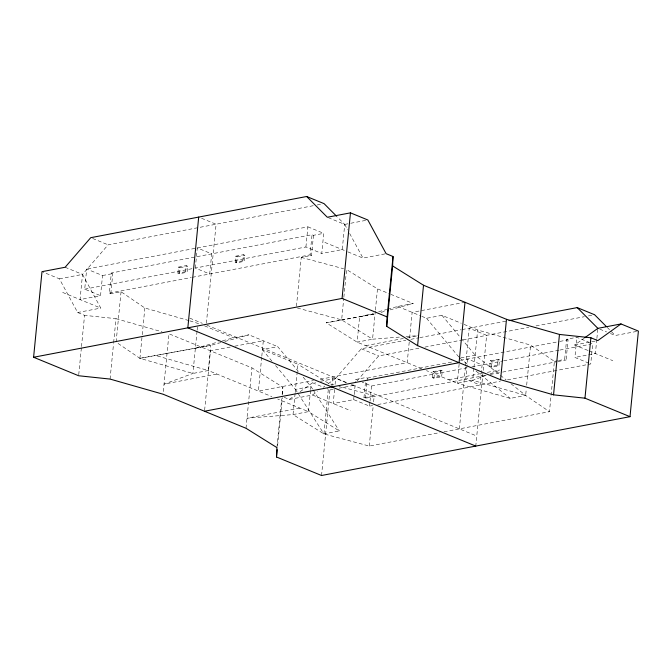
<?xml version="1.0" encoding="UTF-8"?>
<svg xmlns="http://www.w3.org/2000/svg" width="672" height="672" viewBox="0 0 672 672"><rect width="100%" height="100%" fill="white"/><g stroke="black" fill="none" stroke-linecap="round" stroke-linejoin="round"><path stroke-width="0.5" stroke-dasharray="3.36 2.52" d="M282.526 394.506L282.853 387.19L251.933 367.861L168.966 333.791L163.044 394.204M313.228 205.708L108.116 244.826L82.522 274.411L80.052 299.578L100.548 295.672L102.53 275.537L86.688 269.027L84.714 289.17L100.548 295.672M78.742 374.707L81.396 347.626M81.497 346.584L84.563 315.344L77.65 312.505L59.388 278.821L42.958 272.076M188.84 320.561L144.858 308.003L121.052 291.757L110.804 293.714L109.36 293.126L111.334 272.992L312.035 234.713L313.48 235.301L323.728 233.344L321.754 253.478L342.258 249.572L344.719 224.406L337.344 216.989M110.804 293.714L112.778 273.58L111.334 272.992M110.065 379.075L113.543 343.669M113.644 342.628L115.987 318.671L84.563 315.344M121.052 291.757L116.113 342.098L139.919 358.344L192.898 373.464L208.32 370.524L271.891 396.631M220.828 342.586L210.79 345.358L139.919 358.344L142.136 335.748M142.237 334.715L144.858 308.003M177.912 273.134L178.508 267.095L186.22 265.625L187.656 266.213L187.068 272.252L179.357 273.722L177.912 273.134L185.623 271.664L187.068 272.252M179.357 273.722L179.945 267.683L178.508 267.095M185.623 271.664L186.22 265.625M195.317 268.069L197.291 247.934L211.688 253.848L209.714 273.983L195.317 268.069L305.92 246.977L321.754 253.478M197.047 331.178L192.898 373.464L164.035 384.132L216.905 374.052M197.14 330.179L197.635 325.139M204.632 410.197L210.454 350.826L230.79 346.954M235.183 262.214L235.771 256.175L243.482 254.696L244.927 255.293L244.331 261.332L236.62 262.802L235.183 262.214L242.894 260.744L244.331 261.332M236.62 262.802L237.216 256.763L235.771 256.175M242.894 260.744L243.482 254.696M246.011 428.274L251.933 367.861M261.71 357.185L258.384 391.087L313.429 380.587M261.811 356.152L263.323 340.746L234.856 346.172M276.923 447.602L281.728 398.647M282.131 394.481L282.853 387.19M277.628 445.544L282.324 397.639M313.48 235.301L311.506 255.436L301.258 257.393L296.318 307.734L341.645 319.872L372.557 339.2L401.848 336.899M305.92 246.977L307.894 226.842L86.688 269.027M295.1 393.439L293.026 414.582L323.938 433.919L369.264 446.057L439.916 432.583M295.201 392.44L297.965 364.249L262.298 349.6L277.721 346.66L298.301 371.347M311.506 255.436L310.061 254.848L312.035 234.713M310.523 390.499L308.448 411.642L339.368 430.97L323.938 433.919L297.73 392.91M310.624 389.491L310.918 386.476L302.291 376.118M323.938 433.919L328.373 388.71M321.544 475.499L329.935 389.928L327.037 388.735M331.808 386.963L332.791 376.891M334.58 389.441L333.203 403.536L353.699 399.63L369.541 406.132L372.624 405.544M335.076 384.409L335.672 378.37L361.267 348.785L405.821 340.292M421.672 368.642L357.134 342.14L326.222 322.812L341.645 319.872L343.753 298.301M343.854 297.268L346.576 269.531L377.488 288.859L390.02 294.008M353.699 399.63L354.094 395.598M354.194 394.59L355.48 381.503M485.201 375.413L365.392 398.261L363.955 397.673L365.434 382.57M365.392 398.261L367.366 378.126L365.929 377.538L355.673 379.495L358.47 380.638M375.32 311.01L372.557 339.2L357.134 342.14L359.604 316.974L373.649 313.093M375.421 310.002L377.488 288.859M369.541 406.132L369.936 402.108M370.028 401.1L371.515 385.997L362.2 382.166M369.264 446.057L373.195 405.989M373.598 401.881L374.203 395.716L338.948 386.274M409.214 342.157L407.198 362.704L318.52 379.613M409.618 338.05L412.138 312.362L463.982 302.476M432.508 377.681L433.096 371.641L440.807 370.171L442.252 370.759L441.655 376.799L433.944 378.277L432.508 377.681L440.219 376.211L440.807 370.171M433.944 378.277L434.532 372.229L433.096 371.641M459.136 364.132L457.262 383.258L510.241 398.387L525.664 395.438L549.469 411.684L554.4 361.351L530.603 345.106L477.624 329.986L462.202 323.644M459.362 428.87L465.469 366.601M465.57 365.56L469.241 328.196L486.637 335.336L475.776 446.082M473.869 368.239L472.685 380.318L457.262 383.258L426.493 370.625M473.97 367.231L477.624 329.986M489.77 366.761L490.367 360.721L498.078 359.251L499.514 359.839L498.918 365.879L491.207 367.349L489.77 366.761L497.482 365.291L498.918 365.879M491.207 367.349L491.803 361.309L490.367 360.721M497.482 365.291L498.078 359.251M486.158 375.346L472.685 380.318L525.664 395.438L526.268 389.281M526.672 385.165L530.603 345.106M566.63 339.259L568.067 339.847L566.093 359.982L564.656 359.394L566.63 339.259L576.878 337.302L588.991 342.275M588.874 363.174L574.904 357.437L576.878 337.302M596.786 339.436L595.4 353.531L574.904 357.437M596.887 338.428L597.87 328.356M338.99 388.198L353.069 385.51L354.413 383.956M357.109 380.839L378.664 355.933L419.798 348.088M284.155 397.303L289.338 399.437L294.311 395.867M300.107 391.7L312.539 382.78L315.554 382.2M289.338 399.437L312.472 395.027L317.444 391.457M323.24 387.29L324.895 386.098M328.213 383.72L335.672 378.37L347.264 383.132M587.866 350.431L574.669 345.013L583.783 338.47M490.006 373.918L501.547 369.659M195.367 348.298L218.45 341.93M222.466 340.822L233.503 337.772L248.926 334.832L277.721 346.66M224.834 341.477L248.926 334.832M378.672 311.716L386.694 309.498M387.702 309.221L397.74 306.449L413.162 303.509L390.986 294.403M381.049 312.371L386.064 310.985M390.079 309.876L413.162 303.509M317.167 204.96L321.107 204.204M59.388 278.821L82.522 274.411L100.783 308.095L77.65 312.505M328.289 217.652L344.719 224.406L349.751 223.44M350.759 223.255L367.853 219.988M102.53 275.537L112.778 273.58M179.945 267.683L187.656 266.213M237.216 256.763L244.927 255.293M84.714 289.17L192.578 268.598M109.36 293.126L191.285 277.502M192.31 277.301L310.061 254.848M347.911 251.891L362.989 258.082L386.114 253.672M139.919 358.344L210.79 345.358L208.32 370.524L155.341 355.404M421.73 316.302L426.527 318.276L441.958 315.336L461.236 323.249M365.711 345.668L403.334 338.495M407.4 337.714L417.564 335.782M410.861 339.326L418.925 337.789M419.824 337.621L461.068 329.75M462.092 329.557L508.024 320.796M424.939 347.105L461.958 340.049M462.983 339.847L528.797 327.298M535.996 325.928L584.321 316.705M588.437 315.924L594.611 314.748M320.586 381.242L335.672 378.37M275.579 365.526L295.495 389.416L310.918 386.476L312.589 389.096M426.527 318.276L459.732 358.092L475.154 355.152L499.598 374.648M367.366 378.126L452.357 361.922M460.547 360.36L558.852 341.611M559.877 341.41L568.067 339.847M329.935 389.928L333.959 389.155M610.436 333.522L615.266 335.504L637.392 331.288M574.669 345.013L590.764 341.947M591.772 341.754L595.787 340.99M434.532 372.229L442.252 370.759M491.803 361.309L499.514 359.839M371.515 385.997L466.754 367.828M471.87 366.853L502.597 360.998M503.622 360.797L558.919 350.255M559.944 350.053L590.663 344.198M299.872 408.122L247.002 418.202L293.026 414.582L308.448 411.642L277.679 399.008M448.678 379.739L481.219 373.531M487.318 372.372L499.514 370.045M363.955 397.673L374.203 395.716M554.4 361.351L557.474 360.763M558.499 360.57L564.656 359.394M490.316 374.438L501.581 372.288M502.606 372.095L556.878 361.746M557.903 361.544L566.093 359.982M377.765 404.561L500.27 381.2M507.469 379.823L590.738 363.947L592.712 343.804L589.924 342.661M444.007 431.802L549.469 411.684M341.645 319.872L375.026 314.034L326.222 322.812M406.031 336.571L418.58 335.588M301.258 257.393L343.56 268.724M333.917 384.922L328.877 383.578L297.965 364.249M189.84 320.846L200.726 324.316M115.987 318.671L161.969 331.8M599.802 329.154L606.572 331.934M307.894 226.842L323.728 233.344M324.853 242.424L346.962 251.504M588.806 350.818L612.805 360.671M201.592 218.282L216.09 224.238L206.22 324.912L347.281 382.847M397.74 306.449L420.773 315.907M92.652 238.476L108.116 244.826M361.267 348.785L378.664 355.933M189.781 318.167L202.348 323.324M352.12 384.829L476.767 436.019M65.125 267.263L82.522 274.411M351.137 384.72L353.069 385.51M204.582 325.895L233.503 337.772M312.539 382.78L323.173 387.148M62.656 292.438L100.783 308.095M312.472 395.027L350.599 410.684M500.413 375.295L506.108 379.848M510.997 383.746L525.664 395.438M459.732 358.092L467.88 364.594M476.028 371.087L510.241 398.387M607.152 327.348L615.266 335.504M441.958 315.336L460.547 337.63M461.21 338.428L475.154 355.152M262.298 349.6L272.252 361.544M313.152 389.962L339.368 430.97M295.495 389.416L297.167 392.036M344.719 224.406L347.684 229.866M349.658 233.503L362.989 258.082M467.712 358.991L465.738 379.126L480.136 385.039L482.11 364.904L467.712 358.991"/><path stroke-width="1.01" d="M584.615 337.882L597.87 328.356L621.004 323.946L638.4 331.094L630.008 416.674L321.544 475.499L276.503 457.002L276.923 447.602L246.011 428.274L163.044 394.204L110.065 379.075L78.641 375.749L33.6 357.252L41.992 271.673L65.125 267.263L90.72 237.686L306.659 196.501L324.064 203.641L336.605 216.25M630.008 416.674L584.968 398.177L553.543 394.842L500.564 379.722L417.598 345.652L386.686 326.323L387.106 316.915L393.028 256.511L386.114 253.672L367.853 219.988L350.456 212.848L327.323 217.258L306.659 196.501M386.686 326.323L392.608 265.919L393.028 256.511M198.694 217.09L187.832 327.835L475.776 446.082M276.503 457.002L277.225 449.711M387.106 316.915L342.065 298.427L350.456 212.848M417.598 345.652L423.52 285.247L392.608 265.919M464.999 302.282L459.077 362.687L204.532 411.239M500.564 379.722L506.486 319.318L423.52 285.247M553.543 394.842L559.465 334.438L506.486 319.318M584.968 398.177L590.89 337.764L559.465 334.438M621.004 323.946L597.803 340.603L590.89 337.764M33.6 357.252L342.065 298.427M509.048 320.603L577.206 307.6L594.611 314.748L606.413 326.609M577.206 307.6L597.87 328.356"/></g></svg>
